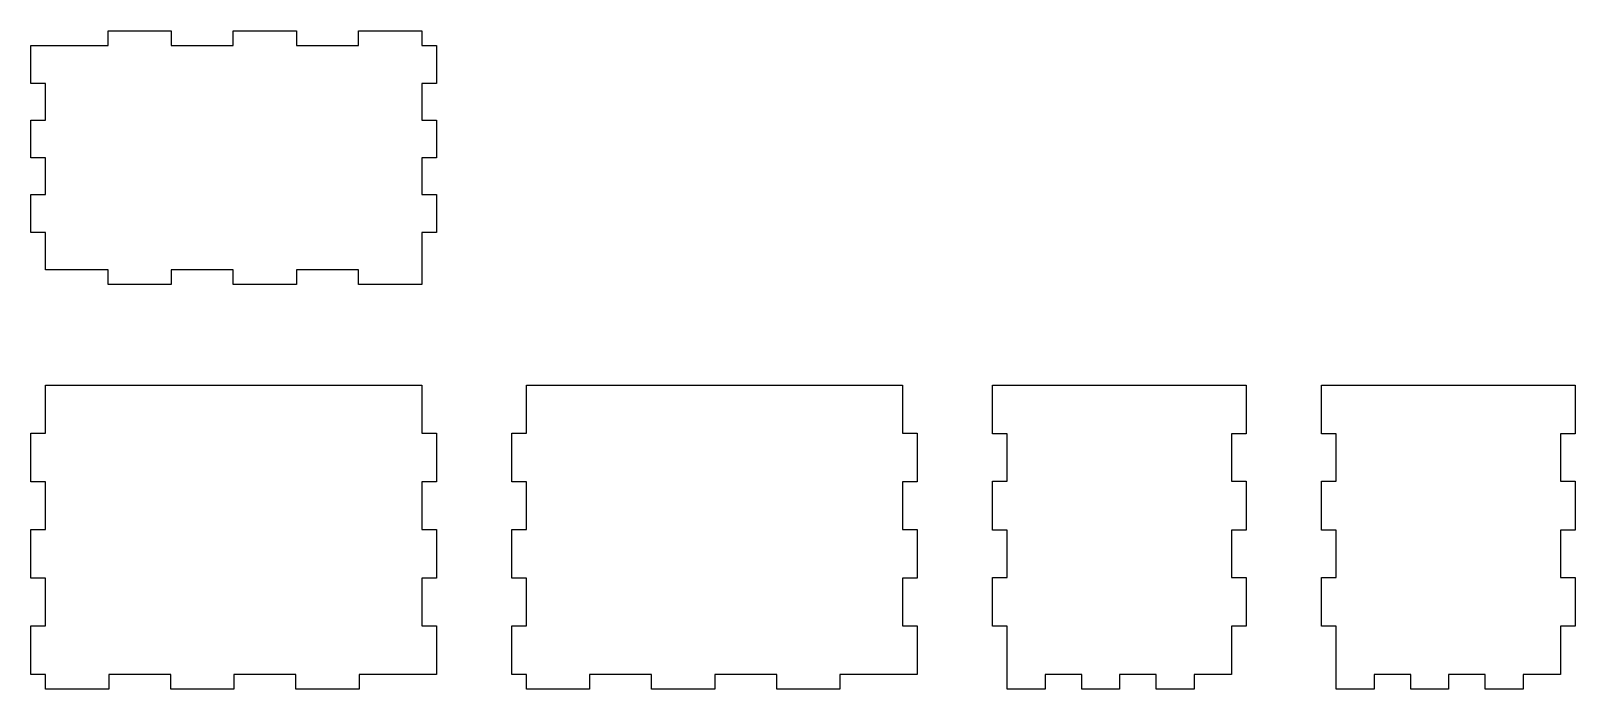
# Model space of a CAD drawing. Header units: millimetres. Extents: x 0 to 305, y 0 to 130.
import ezdxf

# ---------------------------------------------------------------- set-up
doc = ezdxf.new("R2010")
doc.units = ezdxf.units.MM
doc.layers.add('CORTE_KERF_0_112', color=1, linetype='Continuous')

msp = doc.modelspace()

# ---------------------------------------------------------------- linework, layer by layer
at = {"layer": 'CORTE_KERF_0_112'}
for points in [[(2.844, 82.844), (2.844, 90.210667), (-0.056, 90.210667), (-0.056, 97.689333), (2.844, 97.689333), (2.844, 104.944), (-0.056, 104.944), (-0.056, 112.422667), (2.844, 112.422667), (2.844, 119.677333), (-0.056, 119.677333), (-0.056, 127.156), (2.9, 127.156), (15.210667, 127.156), (15.210667, 130.056), (27.689333, 130.056), (27.689333, 127.156), (39.944, 127.156), (39.944, 130.056), (52.422667, 130.056), (52.422667, 127.156), (64.677333, 127.156), (64.677333, 130.056), (77.156, 130.056), (77.156, 127.156), (80.056, 127.156), (80.056, 119.677333), (77.156, 119.677333), (77.156, 112.422667), (80.056, 112.422667), (80.056, 104.944), (77.156, 104.944), (77.156, 97.689333), (80.056, 97.689333), (80.056, 90.210667), (77.156, 90.210667), (77.156, 79.944), (64.677333, 79.944), (64.677333, 82.844), (52.422667, 82.844), (52.422667, 79.944), (39.944, 79.944), (39.944, 82.844), (27.689333, 82.844), (27.689333, 79.944), (15.210667, 79.944), (15.210667, 82.844)], [(15.322667, -0.056), (2.844, -0.056), (2.844, 2.844), (-0.056, 2.844), (-0.056, 12.472667), (2.844, 12.472667), (2.844, 21.877333), (-0.056, 21.877333), (-0.056, 31.506), (2.844, 31.506), (2.844, 40.910667), (-0.056, 40.910667), (-0.056, 50.539333), (2.844, 50.539333), (2.844, 60.056), (77.156, 60.056), (77.156, 50.539333), (80.056, 50.539333), (80.056, 40.910667), (77.156, 40.910667), (77.156, 31.506), (80.056, 31.506), (80.056, 21.877333), (77.156, 21.877333), (77.156, 12.472667), (80.056, 12.472667), (80.056, 2.844), (64.789333, 2.844), (64.789333, -0.056), (52.310667, -0.056), (52.310667, 2.844), (40.056, 2.844), (40.056, -0.056), (27.577333, -0.056), (27.577333, 2.844), (15.322667, 2.844)], [(110.322667, -0.056), (97.844, -0.056), (97.844, 2.844), (94.944, 2.844), (94.944, 12.472667), (97.844, 12.472667), (97.844, 21.877333), (94.944, 21.877333), (94.944, 31.506), (97.844, 31.506), (97.844, 40.910667), (94.944, 40.910667), (94.944, 50.539333), (97.844, 50.539333), (97.844, 60.056), (172.156, 60.056), (172.156, 50.539333), (175.056, 50.539333), (175.056, 40.910667), (172.156, 40.910667), (172.156, 31.506), (175.056, 31.506), (175.056, 21.877333), (172.156, 21.877333), (172.156, 12.472667), (175.056, 12.472667), (175.056, 2.844), (159.789333, 2.844), (159.789333, -0.056), (147.310667, -0.056), (147.310667, 2.844), (135.056, 2.844), (135.056, -0.056), (122.577333, -0.056), (122.577333, 2.844), (110.322667, 2.844)], [(200.322667, -0.056), (192.844, -0.056), (192.844, 12.360667), (189.944, 12.360667), (189.944, 21.989333), (192.844, 21.989333), (192.844, 31.394), (189.944, 31.394), (189.944, 41.022667), (192.844, 41.022667), (192.844, 50.427333), (189.944, 50.427333), (189.944, 60.056), (240.056, 60.056), (240.056, 50.427333), (237.156, 50.427333), (237.156, 41.022667), (240.056, 41.022667), (240.056, 31.394), (237.156, 31.394), (237.156, 21.989333), (240.056, 21.989333), (240.056, 12.360667), (237.156, 12.360667), (237.156, 2.844), (229.789333, 2.844), (229.789333, -0.056), (222.310667, -0.056), (222.310667, 2.844), (215.056, 2.844), (215.056, -0.056), (207.577333, -0.056), (207.577333, 2.844), (200.322667, 2.844)], [(265.322667, -0.056), (257.844, -0.056), (257.844, 12.360667), (254.944, 12.360667), (254.944, 21.989333), (257.844, 21.989333), (257.844, 31.394), (254.944, 31.394), (254.944, 41.022667), (257.844, 41.022667), (257.844, 50.427333), (254.944, 50.427333), (254.944, 60.056), (305.056, 60.056), (305.056, 50.427333), (302.156, 50.427333), (302.156, 41.022667), (305.056, 41.022667), (305.056, 31.394), (302.156, 31.394), (302.156, 21.989333), (305.056, 21.989333), (305.056, 12.360667), (302.156, 12.360667), (302.156, 2.844), (294.789333, 2.844), (294.789333, -0.056), (287.310667, -0.056), (287.310667, 2.844), (280.056, 2.844), (280.056, -0.056), (272.577333, -0.056), (272.577333, 2.844), (265.322667, 2.844)]]:
    msp.add_lwpolyline(points, close=True, dxfattribs=at)

doc.saveas('drawing.dxf')
